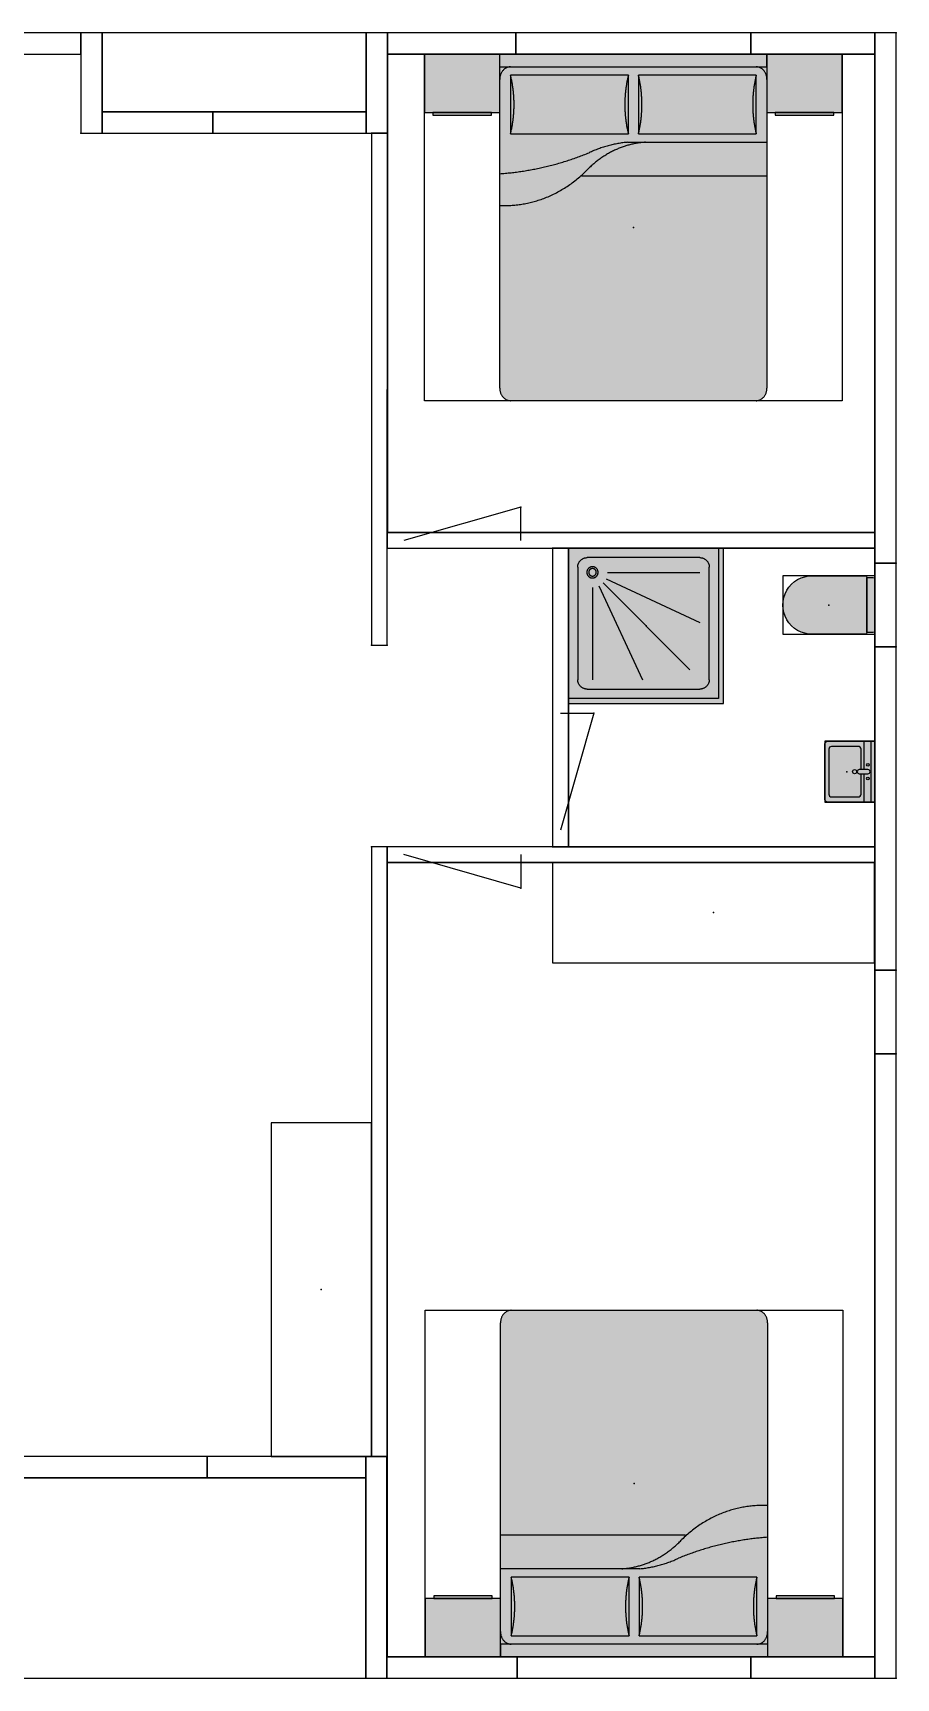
# Model space of a CAD drawing. Header units: millimetres. Extents: x 0 to 11077, y 0 to 9855.
# Drawn here: x 5908 to 11077, y 0 to 9855 of the extents above; entities that cross this region are included whole.
import ezdxf

# ---------------------------------------------------------------- set-up
doc = ezdxf.new("R2010")
doc.units = ezdxf.units.MM
for name, color, linetype, true_color in [('Doors', 96, 'Continuous', 0x007f00), ('Furniture', 37, 'Continuous', 0x75664f), ('FurnitureRefRec', 254, 'Continuous', 0xd5d5d5), ('PT Top Left', 52, 'Continuous', 0xcdcd00), ('PT Top Left Furniture', 211, 'Continuous', 0xff7fff), ('PT Top Right', 96, 'Continuous', 0x007f00), ('PT Top Right Furniture', 200, 'Continuous', 0xbf3fff), ('Walls', 1, 'Continuous', 0xff0000)]:
    doc.layers.add(name, color=color, linetype=linetype, true_color=true_color)
for name, color, linetype in [('Rooms$Bath Room', 7, 'Continuous'), ('Rooms$Bed Room', 7, 'Continuous'), ('Rooms$Living Room', 7, 'Continuous'), ('Rooms$Terrace', 7, 'Continuous'), ('Windows', 7, 'Continuous')]:
    doc.layers.add(name, color=color, linetype=linetype)

# ---------------------------------------------------------------- blocks, each defined once
blk = doc.blocks.new('Bedopstelling Groot')
at = {"layer": 'Furniture', "true_color": 0xffffff}
for points in [[(-800, 1038.1), (-800, 688.1), (-1250, 688.1), (-1250, 1038.1)], [(-800, -962.8), (-800, -964.5), (-799.9, -966.2), (-799.9, -967.9), (-799.7, -969.6), (-799.6, -971.3), (-799.4, -973), (-799.2, -974.8), (-798.9, -976.5), (-798.6, -978.2), (-798.3, -980), (-797.9, -981.8), (-797.5, -983.5), (-797.1, -985.3), (-796.6, -987), (-796.1, -988.8), (-795.5, -990.5), (-794.9, -992.2), (-794.2, -994), (-793.6, -995.7), (-792.8, -997.4), (-792.1, -999.1), (-791.3, -1000.7), (-790.4, -1002.4), (-789.5, -1004), (-788.6, -1005.6), (-787.7, -1007.2), (-786.7, -1008.7), (-785.6, -1010.3), (-784.6, -1011.8), (-783.5, -1013.2), (-782.4, -1014.6), (-781.2, -1016), (-780, -1017.4), (-778.8, -1018.7), (-777.6, -1020), (-776.3, -1021.3), (-775, -1022.5), (-773.7, -1023.6), (-772.3, -1024.7), (-770.9, -1025.8), (-769.6, -1026.9), (-768.2, -1027.8), (-766.7, -1028.8), (-765.3, -1029.7), (-763.9, -1030.5), (-762.4, -1031.3), (-760.9, -1032.1), (-759.5, -1032.8), (-758, -1033.5), (-756.5, -1034.1), (-755, -1034.7), (-753.5, -1035.2), (-752, -1035.7), (-750.5, -1036.1), (-749, -1036.5), (-747.5, -1036.8), (-746, -1037.1), (-744.5, -1037.4), (-743.1, -1037.6), (-741.6, -1037.8), (-740.1, -1037.9), (-738.7, -1038), (-737.3, -1038.1), (-735.8, -1038.1), (735.8, -1038.1), (737.3, -1038.1), (738.7, -1038), (740.1, -1037.9), (741.6, -1037.8), (743.1, -1037.6), (744.5, -1037.4), (746, -1037.1), (747.5, -1036.8), (749, -1036.5), (750.5, -1036.1), (752, -1035.7), (753.5, -1035.2), (755, -1034.7), (756.5, -1034.1), (758, -1033.5), (759.5, -1032.8), (760.9, -1032.1), (762.4, -1031.3), (763.9, -1030.5), (765.3, -1029.7), (766.7, -1028.8), (768.2, -1027.8), (769.6, -1026.9), (770.9, -1025.8), (772.3, -1024.7), (773.7, -1023.6), (775, -1022.5), (776.3, -1021.3), (777.6, -1020), (778.8, -1018.7), (780, -1017.4), (781.2, -1016), (782.4, -1014.6), (783.5, -1013.2), (784.6, -1011.8), (785.6, -1010.3), (786.7, -1008.7), (787.7, -1007.2), (788.6, -1005.6), (789.5, -1004), (790.4, -1002.4), (791.3, -1000.7), (792.1, -999.1), (792.8, -997.4), (793.6, -995.7), (794.2, -994), (794.9, -992.2), (795.5, -990.5), (796.1, -988.8), (796.6, -987), (797.1, -985.3), (797.5, -983.5), (797.9, -981.8), (798.3, -980), (798.6, -978.2), (798.9, -976.5), (799.2, -974.8), (799.4, -973), (799.6, -971.3), (799.7, -969.6), (799.9, -967.9), (799.9, -966.2), (800, -964.5), (800, -962.8), (800, 1038.1), (-800, 1038.1), (-800, 961.9)], [(1250, 1038.1), (1250, 688.1), (800, 688.1), (800, 1038.1)], [(-850, 688.1), (-850, 673.1), (-1200, 673.1), (-1200, 688.1)], [(1200, 688.1), (1200, 673.1), (850, 673.1), (850, 688.1)]]:
    blk.add_hatch(color=7, dxfattribs=at).paths.add_polyline_path(points, flags=0)
at = {"layer": 'Furniture', "color": 37, "true_color": 0x766750}
for p, q in [((-800, 961.9), (-800, 1038.1)), ((800, 1038.1), (-800, 1038.1)), ((800, 961.9), (800, 1038.1)), ((800, 961.9), (-800, 961.9)), ((-735.8, 911.7), (-30, 911.7)), ((-735.8, 560.3), (-735.8, 911.7)), ((-30, 911.7), (-30, 560.3)), ((30, 911.7), (735.8, 911.7)), ((30, 560.3), (30, 911.7)), ((735.8, 911.7), (735.8, 560.3)), ((-800, 886.6), (-800, -962.8)), ((800, -962.8), (800, 886.6)), ((34.2, 510.1), (-800, 510.1)), ((-30, 560.3), (-735.8, 560.3)), ((735.8, 560.3), (30, 560.3)), ((308, 309.3), (-800, 309.3)), ((-735.8, -1038.1), (735.8, -1038.1))]:
    blk.add_line(p, q, dxfattribs=at)
for points in [[(-800, 1038.1), (-800, 688.1), (-1250, 688.1), (-1250, 1038.1)], [(1250, 1038.1), (1250, 688.1), (800, 688.1), (800, 1038.1)], [(-850, 688.1), (-850, 673.1), (-1200, 673.1), (-1200, 688.1)], [(1200, 688.1), (1200, 673.1), (850, 673.1), (850, 688.1)]]:
    blk.add_lwpolyline(points, close=True, dxfattribs=at)
for points, weights in [([(-800, 886.6), (-800, 961.9), (-735.8, 961.9)], [1, 0.707106781186, 1]), ([(-735.8, 911.7), (-692.2, 736), (-735.8, 560.3)], [1, 0.959999998575, 1]), ([(-30, 560.3), (-73.6, 736), (-30, 911.7)], [1, 0.959999998575, 1]), ([(30, 911.7), (73.6, 736), (30, 560.3)], [1, 0.959999998575, 1]), ([(735.8, 560.3), (692.2, 736), (735.8, 911.7)], [1, 0.959999998575, 1]), ([(735.8, 961.9), (800, 961.9), (800, 886.6)], [1, 0.707106781186, 1]), ([(-72.8, 510.1), (133.4, 496.7), (286.7, 334.4)], [1, 0.942933891278, 1]), ([(34.2, 510.1), (153.8, 499.5), (265.3, 447.3)], [1, 0.988393644073, 1]), ([(800, 321.8), (525.2, 340.8), (265.3, 447.3)], [1, 0.990404896115, 1]), ([(800, 132.1), (510.3, 117.7), (286.7, 334.4)], [1, 0.933646644704, 1]), ([(-735.8, -1038.1), (-800, -1038.1), (-800, -962.8)], [1, 0.707106781186, 1]), ([(800, -962.8), (800, -1038.1), (735.8, -1038.1)], [1, 0.707106781187, 1])]:
    blk.add_rational_spline(points, weights, degree=2, dxfattribs=at)
at = {"layer": 'FurnitureRefRec'}
blk.add_lwpolyline([(-1250, -1038.1), (1250, -1038.1), (1250, 1038.1), (-1250, 1038.1)], close=True, dxfattribs=at)
at = {"layer": 'PT Top Left Furniture'}
blk.add_point((-1250, 1038.1), dxfattribs=at)
at = {"layer": 'PT Top Right Furniture'}
blk.add_point((1250, 1038.1), dxfattribs=at)
blk = doc.blocks.new('Wastafel')
at = {"layer": 'Furniture', "true_color": 0xffffff}
blk.add_hatch(color=7, dxfattribs=at).paths.add_polyline_path([(134.7, 182.3), (135.3, 182.2), (135.8, 182.1), (136.4, 182.1), (136.9, 182), (137.5, 181.8), (138, 181.7), (138.5, 181.5), (139.1, 181.4), (139.6, 181.2), (140.1, 180.9), (140.6, 180.7), (141.1, 180.5), (141.6, 180.2), (142.1, 179.9), (142.5, 179.6), (143, 179.3), (143.4, 179), (143.9, 178.7), (144.3, 178.3), (144.7, 177.9), (145.1, 177.5), (145.5, 177.1), (145.9, 176.7), (146.2, 176.3), (146.6, 175.9), (146.9, 175.4), (147.2, 175), (147.5, 174.5), (147.8, 174), (148, 173.5), (148.3, 173), (148.5, 172.5), (148.7, 172), (148.9, 171.5), (149.1, 171), (149.2, 170.5), (149.4, 169.9), (149.5, 169.4), (149.6, 168.8), (149.7, 168.3), (149.8, 167.7), (149.8, 167.2), (149.8, 166.6), (149.8, 166.1), (149.8, -166.1), (149.8, -166.6), (149.8, -167.2), (149.8, -167.7), (149.7, -168.3), (149.6, -168.8), (149.5, -169.4), (149.4, -169.9), (149.2, -170.5), (149.1, -171), (148.9, -171.5), (148.7, -172), (148.5, -172.5), (148.3, -173), (148, -173.5), (147.8, -174), (147.5, -174.5), (147.2, -175), (146.9, -175.4), (146.6, -175.9), (146.2, -176.3), (145.9, -176.7), (145.5, -177.1), (145.1, -177.5), (144.7, -177.9), (144.3, -178.3), (143.9, -178.7), (143.4, -179), (143, -179.3), (142.5, -179.6), (142.1, -179.9), (141.6, -180.2), (141.1, -180.5), (140.6, -180.7), (140.1, -180.9), (139.6, -181.2), (139.1, -181.4), (138.5, -181.5), (138, -181.7), (137.5, -181.8), (136.9, -182), (136.4, -182.1), (135.8, -182.1), (135.3, -182.2), (134.7, -182.3), (-149.9, -182.3), (-149.9, 182.3)], flags=0)
at = {"layer": 'Furniture', "color": 37, "true_color": 0x766750}
for p, q in [((-67.2, 135), (-67.2, 12.1)), ((-56.2, 12.1), (-108.5, 12.1)), ((-108.5, -12.2), (-56.2, -12.2)), ((-67.2, -12.2), (-67.2, -135))]:
    blk.add_line(p, q, dxfattribs=at)
for points in [[(134.7, -182.3), (-149.9, -182.3), (-149.9, 182.3), (134.7, 182.3)], [(-125.5, -182.3), (-125.5, 182.3)], [(-83.4, 12.1), (-83.4, 182.3)], [(110.4, 151.1), (-49.9, 151.1)], [(125.5, -135), (125.5, 135)], [(149.8, 166.1), (149.8, -166.1)], [(-83.4, -182.3), (-83.4, -12.2)], [(-49.9, -151.1), (110.4, -151.1)]]:
    blk.add_lwpolyline(points, dxfattribs=at)
for centre, radius in [((-108.5, 41.3), 8.1), ((-28.3, 0), 12.2), ((-108.5, -41.3), 8.1)]:
    blk.add_circle(centre, radius, dxfattribs=at)
for centre, radius, start, end in [((-51, 135), 16.2, 86.13454, 180), ((109.3, 135), 16.2, 0, 86.13454), ((-108.5, 0), 12.2, 90.00094, 269.99906), ((-56.2, 0), 12.2, 270, 90), ((-51, -135), 16.2, 180, 273.86546), ((109.3, -135), 16.2, 273.86546, 0)]:
    blk.add_arc(centre, radius, start, end, dxfattribs=at)
at = {"layer": 'Furniture', "color": 37, "true_color": 0x766750, "extrusion": (0, 0, -1)}
for centre, start, end in [((-133.7, 166.1), 93.86546, 180), ((-133.7, -166.1), 180, 266.13454)]:
    blk.add_arc(centre, 16.2, start, end, dxfattribs=at)
at = {"layer": 'FurnitureRefRec'}
blk.add_lwpolyline([(-149.9, -182.3), (149.8, -182.3), (149.8, 182.3), (-149.9, 182.3)], close=True, dxfattribs=at)
at = {"layer": 'PT Top Left Furniture'}
blk.add_point((-149.9, -182.3), dxfattribs=at)
at = {"layer": 'PT Top Right Furniture'}
blk.add_point((-149.9, 182.3), dxfattribs=at)
blk = doc.blocks.new('Toilet')
at = {"layer": 'Furniture', "true_color": 0xffffff}
for points in [[(227.8, 165), (227.8, -165), (227.8, -165.3), (227.8, -165.7), (227.8, -166), (227.7, -166.4), (227.7, -166.7), (227.6, -167), (227.5, -167.4), (227.4, -167.7), (227.3, -168), (227.2, -168.3), (227.1, -168.7), (227, -169), (226.8, -169.3), (226.7, -169.6), (226.5, -169.9), (226.4, -170.2), (226.2, -170.5), (226, -170.8), (225.8, -171), (225.6, -171.3), (225.3, -171.6), (225.1, -171.8), (224.9, -172.1), (224.6, -172.3), (224.4, -172.5), (224.1, -172.8), (223.9, -173), (223.6, -173.2), (223.3, -173.4), (223, -173.5), (222.7, -173.7), (222.4, -173.9), (222.1, -174), (221.8, -174.2), (221.5, -174.3), (221.2, -174.4), (220.8, -174.5), (220.5, -174.6), (220.2, -174.7), (219.8, -174.8), (219.5, -174.9), (219.2, -174.9), (218.8, -174.9), (218.5, -175), (218.1, -175), (217.8, -175), (-98.2, -175), (-104.3, -175), (-110.4, -174.8), (-116.5, -174.3), (-122.6, -173.7), (-128.6, -172.8), (-134.6, -171.7), (-140.6, -170.4), (-146.5, -169), (-152.3, -167.3), (-158.1, -165.4), (-163.9, -163.3), (-169.5, -161), (-175.1, -158.5), (-180.5, -155.8), (-185.9, -152.9), (-191.2, -149.9), (-196.4, -146.6), (-201.4, -143.2), (-206.3, -139.6), (-211.1, -135.8), (-215.8, -131.9), (-220.3, -127.8), (-224.7, -123.6), (-228.9, -119.2), (-233, -114.7), (-236.9, -110), (-240.7, -105.2), (-244.3, -100.2), (-247.7, -95.2), (-250.9, -90), (-253.9, -84.7), (-256.8, -79.3), (-259.5, -73.8), (-261.9, -68.3), (-264.2, -62.6), (-266.3, -56.9), (-268.2, -51.1), (-269.9, -45.2), (-271.3, -39.3), (-272.6, -33.3), (-273.7, -27.3), (-274.5, -21.3), (-275.1, -15.2), (-275.6, -9.1), (-275.8, -3), (-275.8, 3), (-275.6, 9.1), (-275.1, 15.2), (-274.5, 21.3), (-273.7, 27.3), (-272.6, 33.3), (-271.3, 39.3), (-269.9, 45.2), (-268.2, 51.1), (-266.3, 56.9), (-264.2, 62.6), (-261.9, 68.3), (-259.5, 73.8), (-256.8, 79.3), (-253.9, 84.7), (-250.9, 90), (-247.7, 95.2), (-244.3, 100.2), (-240.7, 105.2), (-236.9, 110), (-233, 114.7), (-228.9, 119.2), (-224.7, 123.6), (-220.3, 127.8), (-215.8, 131.9), (-211.1, 135.8), (-206.3, 139.6), (-201.4, 143.2), (-196.4, 146.6), (-191.2, 149.9), (-185.9, 152.9), (-180.5, 155.8), (-175.1, 158.5), (-169.5, 161), (-163.9, 163.3), (-158.1, 165.4), (-152.3, 167.3), (-146.5, 169), (-140.6, 170.4), (-134.6, 171.7), (-128.6, 172.8), (-122.6, 173.7), (-116.5, 174.3), (-110.4, 174.8), (-104.3, 175), (-98.2, 175), (217.8, 175), (218.1, 175), (218.5, 175), (218.8, 174.9), (219.2, 174.9), (219.5, 174.9), (219.8, 174.8), (220.2, 174.7), (220.5, 174.6), (220.8, 174.5), (221.2, 174.4), (221.5, 174.3), (221.8, 174.2), (222.1, 174), (222.4, 173.9), (222.7, 173.7), (223, 173.5), (223.3, 173.4), (223.6, 173.2), (223.9, 173), (224.1, 172.8), (224.4, 172.5), (224.6, 172.3), (224.9, 172.1), (225.1, 171.8), (225.3, 171.6), (225.6, 171.3), (225.8, 171), (226, 170.8), (226.2, 170.5), (226.4, 170.2), (226.5, 169.9), (226.7, 169.6), (226.8, 169.3), (227, 169), (227.1, 168.7), (227.2, 168.3), (227.3, 168), (227.4, 167.7), (227.5, 167.4), (227.6, 167), (227.7, 166.7), (227.7, 166.4), (227.8, 166), (227.8, 165.7), (227.8, 165.3)], [(227.8, 165), (265.8, 165), (266.1, 165), (266.5, 165), (266.8, 164.9), (267.2, 164.9), (267.5, 164.9), (267.8, 164.8), (268.2, 164.7), (268.5, 164.6), (268.8, 164.5), (269.2, 164.4), (269.5, 164.3), (269.8, 164.2), (270.1, 164), (270.4, 163.9), (270.7, 163.7), (271, 163.5), (271.3, 163.4), (271.6, 163.2), (271.9, 163), (272.1, 162.8), (272.4, 162.5), (272.6, 162.3), (272.9, 162.1), (273.1, 161.8), (273.3, 161.6), (273.6, 161.3), (273.8, 161), (274, 160.8), (274.2, 160.5), (274.4, 160.2), (274.5, 159.9), (274.7, 159.6), (274.8, 159.3), (275, 159), (275.1, 158.7), (275.2, 158.3), (275.3, 158), (275.4, 157.7), (275.5, 157.4), (275.6, 157), (275.7, 156.7), (275.7, 156.4), (275.8, 156), (275.8, 155.7), (275.8, 155.3), (275.8, 155), (275.8, -155), (275.8, -155.3), (275.8, -155.7), (275.8, -156), (275.7, -156.4), (275.7, -156.7), (275.6, -157), (275.5, -157.4), (275.4, -157.7), (275.3, -158), (275.2, -158.3), (275.1, -158.7), (275, -159), (274.8, -159.3), (274.7, -159.6), (274.5, -159.9), (274.4, -160.2), (274.2, -160.5), (274, -160.8), (273.8, -161), (273.6, -161.3), (273.3, -161.6), (273.1, -161.8), (272.9, -162.1), (272.6, -162.3), (272.4, -162.5), (272.1, -162.8), (271.9, -163), (271.6, -163.2), (271.3, -163.4), (271, -163.5), (270.7, -163.7), (270.4, -163.9), (270.1, -164), (269.8, -164.2), (269.5, -164.3), (269.2, -164.4), (268.8, -164.5), (268.5, -164.6), (268.2, -164.7), (267.8, -164.8), (267.5, -164.9), (267.2, -164.9), (266.8, -164.9), (266.5, -165), (266.1, -165), (265.8, -165), (227.8, -165)]]:
    blk.add_hatch(color=7, dxfattribs=at).paths.add_polyline_path(points, flags=0)
at = {"layer": 'Furniture', "color": 37, "true_color": 0x766750}
for p, q in [((-98.2, 175), (217.8, 175)), ((227.8, 165), (265.8, 165)), ((227.8, -165), (227.8, 165)), ((227.8, 165), (227.8, -165)), ((275.8, 155), (275.8, -155)), ((217.8, -175), (-98.2, -175)), ((265.8, -165), (227.8, -165))]:
    blk.add_line(p, q, dxfattribs=at)
at = {"layer": 'Furniture', "color": 37, "true_color": 0x766750, "extrusion": (0, 0, -1)}
for centre, radius, start, end in [((100.8, 0), 175, 269.15835, 90.84165), ((-217.8, 165), 10, 90, 180), ((-265.8, 155), 10, 90, 180), ((-217.8, -165), 10, 180, 270), ((-265.8, -155), 10, 180, 270)]:
    blk.add_arc(centre, radius, start, end, dxfattribs=at)
at = {"layer": 'FurnitureRefRec'}
blk.add_lwpolyline([(-275.8, -175), (275.8, -175), (275.8, 175), (-275.8, 175)], close=True, dxfattribs=at)
at = {"layer": 'PT Top Left Furniture'}
blk.add_point((275.8, 175), dxfattribs=at)
at = {"layer": 'PT Top Right Furniture'}
blk.add_point((275.8, -175), dxfattribs=at)
blk = doc.blocks.new('Douche')
at = {"layer": 'Furniture', "true_color": 0xffffff}
blk.add_hatch(color=7, dxfattribs=at).paths.add_polyline_path([(-465, 465), (-465, -465), (465, -465), (465, 465)], flags=0)
at = {"layer": 'Furniture', "color": 37, "true_color": 0x766750}
for p, q in [((-465, -465), (-465, 435)), ((-465, 435), (435, 435)), ((435, 435), (435, -465)), ((-408.8, 322.5), (-408.8, -352.5)), ((322.5, 378.7), (-352.5, 378.7)), ((-320.7, -230.7), (-320.7, 322.5)), ((-282.6, -239.1), (-20.8, 322.5)), ((378.7, -352.5), (378.7, 322.5)), ((-257, -257), (263.4, 263.4)), ((-239.1, -282.6), (322.5, -20.8)), ((-230.7, -320.7), (322.5, -320.7)), ((-465, -465), (435, -465)), ((-352.5, -408.8), (322.5, -408.8))]:
    blk.add_line(p, q, dxfattribs=at)
for points in [[(465, 465), (-465, 465)], [(465, -465), (465, 465)]]:
    blk.add_lwpolyline(points, dxfattribs=at)
for points, weights in [([(-408.8, 322.5), (-408.8, 378.7), (-352.5, 378.7)], [1, 0.707106781187, 1]), ([(322.5, 378.7), (378.7, 378.7), (378.7, 322.5)], [1, 0.707106780956, 1]), ([(-352.5, -408.8), (-408.8, -408.8), (-408.8, -352.5)], [1, 0.707106781187, 1]), ([(378.7, -352.5), (378.7, -408.8), (322.5, -408.8)], [1, 0.707106781187, 1])]:
    blk.add_rational_spline(points, weights, degree=2, dxfattribs=at)
for points, knots in [([(-320.7, -286.9), (-286.9, -286.9), (-286.9, -320.7), (-286.9, -354.4), (-320.7, -354.4), (-354.4, -354.4), (-354.4, -320.7), (-354.4, -286.9), (-320.7, -286.9)], [0, 0, 0, 0.0530144, 0.0530144, 0.1060288, 0.1060288, 0.1590431, 0.1590431, 0.2120575, 0.2120575, 0.2120575]), ([(-320.7, -298.2), (-298.2, -298.2), (-298.2, -320.7), (-298.2, -343.2), (-320.7, -343.2), (-343.2, -343.2), (-343.2, -320.7), (-343.2, -298.2), (-320.7, -298.2)], [0, 0, 0, 0.0353429, 0.0353429, 0.0706858, 0.0706858, 0.1060288, 0.1060288, 0.1413717, 0.1413717, 0.1413717])]:
    blk.add_rational_spline(points, [1, 0.707106781187, 1, 0.707106781187, 1, 0.707106781187, 1, 0.707106781187, 1], degree=2, knots=knots, dxfattribs=at)
at = {"layer": 'FurnitureRefRec'}
blk.add_lwpolyline([(-465, -465), (465, -465), (465, 465), (-465, 465)], close=True, dxfattribs=at)
at = {"layer": 'PT Top Left Furniture'}
blk.add_point((-465, -465), dxfattribs=at)
at = {"layer": 'PT Top Right Furniture'}
blk.add_point((-465, 465), dxfattribs=at)

msp = doc.modelspace()

# ---------------------------------------------------------------- linework, layer by layer
at = {"layer": 'Doors'}
for points in [[(8829.4, 6815), (8829.4, 7015), (8129.4, 6815)], [(9067, 5779.5), (9267, 5779.5), (9067, 5079.5)], [(8829.4, 4932.5), (8829.4, 4732.5), (8129.4, 4932.5)]]:
    msp.add_lwpolyline(points, dxfattribs=at)
at = {"layer": 'Furniture'}
for points in [[(10948.2, 4885.5), (9020, 4885.5), (9020, 4285.5), (10948.2, 4285.5)], [(7334.5, 3327), (7334.5, 1327), (7934.5, 1327), (7934.5, 3327)]]:
    msp.add_lwpolyline(points, close=True, dxfattribs=at)
at = {"layer": 'PT Top Left'}
for p in [(6195.5, 9855), (6322.5, 9855), (6195.5, 9728), (6322.5, 9382), (6195.5, 9255), (6322.5, 9255)]:
    msp.add_point(p, dxfattribs=at)
at = {"layer": 'PT Top Right'}
for p in [(7903.1, 9855), (8030.1, 9855), (8799, 9855), (10207.5, 9855), (10949.5, 9855), (11076.5, 9855), (8030.1, 9728), (8799, 9728), (10207.5, 9728), (10949.5, 9728), (6985, 9382), (7903.1, 9382), (6985, 9255), (7903.1, 9255), (7936.1, 9255), (8030.1, 9255), (9503.3, 8689.9), (8829.4, 7015), (8030.1, 6862), (10949.5, 6862), (8030.1, 6768), (9020, 6768), (9114, 6768), (10949.5, 6768), (10949.5, 6678), (11076.5, 6678), (10673.7, 6428), (9579, 6303), (7935.3, 6188), (8029.3, 6188), (10949.5, 6178), (11076.5, 6178), (9267, 5779.5), (10782.4, 5429.5), (7935.4, 4979.5), (8029.4, 4979.5), (9020, 4979.5), (9114, 4979.5), (10949.5, 4979.5), (8029.4, 4885.5), (10948.2, 4885.5), (8829.4, 4732.5), (9984.1, 4585.5), (10949.5, 4240), (11076.5, 4240), (10949.5, 3740), (11076.5, 3740), (7634.5, 2327), (6950.5, 1327), (7900.5, 1327), (7934.5, 1327), (8028.5, 1327), (6950.5, 1200), (7900.5, 1200), (9507.5, 1165.1), (8029.4, 127), (8807.5, 127), (10207.5, 127), (10949.5, 127), (7900.5, 0), (8027.5, 0), (8807.5, 0), (10949.5, 0), (11076.5, 0), (10207.5, 0)]:
    msp.add_point(p, dxfattribs=at)
at = {"layer": 'Rooms$Bath Room'}
msp.add_lwpolyline([(9114, 4979.5), (10949.5, 4979.5), (10949.5, 6768), (9114, 6768)], close=True, dxfattribs=at)
at = {"layer": 'Rooms$Bed Room'}
for points in [[(8030.1, 6862), (10949.5, 6862), (10949.5, 9728), (8030.1, 9728)], [(8029.4, 127), (10949.5, 127), (10949.5, 4885.5), (8029.4, 4885.5)]]:
    msp.add_lwpolyline(points, close=True, dxfattribs=at)
at = {"layer": 'Rooms$Living Room'}
msp.add_lwpolyline([(127, 6862), (127, 9728), (6195.5, 9728), (6195.5, 9255), (7936.1, 9255), (7935.3, 6188), (8029.3, 6188), (8029.4, 6768), (9020, 6768), (9020, 4979.5), (7935.4, 4979.5), (7934.5, 1327), (3142.5, 1328.2), (3142.5, 6862)], close=True, dxfattribs=at)
at = {"layer": 'Rooms$Terrace'}
for points in [[(6322.5, 9382), (7903.1, 9382), (7903.1, 9855), (6322.5, 9855)], [(3175.5, 0), (7900.5, 0), (7900.5, 1200), (3175.5, 1200)]]:
    msp.add_lwpolyline(points, close=True, dxfattribs=at)
at = {"layer": 'Walls'}
for points in [[(8030.1, 9255), (7936.1, 9255), (7935.3, 6188), (8029.3, 6188)], [(10949.5, 6768), (10949.5, 6862), (8029.4, 6862), (8029.4, 6768)], [(9114, 6768), (9020, 6768), (9020, 4979.5), (9114, 4979.5)], [(8029.4, 4979.5), (7935.4, 4979.5), (7934.5, 1327), (8028.5, 1327)], [(10949.5, 4885.5), (10949.5, 4979.5), (8029.4, 4979.5), (8029.4, 4885.5)]]:
    msp.add_lwpolyline(points, close=True, dxfattribs=at)
for points in [[(6195.5, 9855), (5013.2, 9855)], [(6322.5, 9855), (6195.5, 9855)], [(6195.5, 9855), (6195.5, 9255)], [(6195.5, 9728), (6195.5, 9855)], [(6322.5, 9255), (6322.5, 9855)], [(8030.1, 9855), (7903.1, 9855)], [(7903.1, 9855), (7903.1, 9255)], [(8799, 9855), (8030.1, 9855)], [(8030.1, 9855), (8030.1, 9728)], [(8030.1, 9255), (8030.1, 9855)], [(8799, 9728), (8799, 9855)], [(10949.5, 9855), (10207.5, 9855)], [(10207.5, 9855), (10207.5, 9728)], [(11076.5, 9855), (10949.5, 9855)], [(10949.5, 9855), (10949.5, 6678)], [(10949.5, 9728), (10949.5, 9855)], [(11076.5, 6678), (11076.5, 9855)], [(5013.2, 9728), (6195.5, 9728)], [(8030.1, 9728), (8799, 9728)], [(10207.5, 9728), (10949.5, 9728)], [(6985, 9382), (6322.5, 9382)], [(6322.5, 9382), (6322.5, 9255)], [(6985, 9255), (6985, 9382)], [(6195.5, 9255), (6322.5, 9255)], [(6322.5, 9255), (6985, 9255)], [(7903.1, 9255), (8030.1, 9255)], [(10949.5, 6678), (11076.5, 6678)], [(11076.5, 6178), (10949.5, 6178)], [(10949.5, 6178), (10949.5, 4240)], [(11076.5, 4240), (11076.5, 6178)], [(10949.5, 4240), (11076.5, 4240)], [(11076.5, 3740), (10949.5, 3740)], [(10949.5, 3740), (10949.5, 0)], [(11076.5, 0), (11076.5, 3740)], [(7900.5, 1327), (6950.5, 1327)], [(6950.5, 1327), (6950.5, 1200)], [(7900.5, 1200), (7900.5, 1327)], [(8027.5, 1327), (7900.5, 1327)], [(7900.5, 1327), (7900.5, 0)], [(8027.5, 0), (8027.5, 1327)], [(6950.5, 1200), (7900.5, 1200)], [(8807.5, 127), (8027.5, 127)], [(8027.5, 127), (8027.5, 0)], [(8807.5, 0), (8807.5, 127)], [(10949.5, 127), (10207.5, 127)], [(10207.5, 127), (10207.5, 0)], [(10949.5, 0), (10949.5, 127)], [(7900.5, 0), (8027.5, 0)], [(8027.5, 0), (8807.5, 0)], [(10207.5, 0), (10949.5, 0)], [(10949.5, 0), (11076.5, 0)]]:
    msp.add_open_spline(points, degree=1, dxfattribs=at)
at = {"layer": 'Windows'}
for points in [[(10207.5, 9728), (10207.5, 9855), (8799, 9855), (8799, 9728)], [(7903.1, 9255), (7903.1, 9382), (6985, 9382), (6985, 9255)], [(10949.5, 6178), (11076.5, 6178), (11076.5, 6678), (10949.5, 6678)], [(10949.5, 3740), (11076.5, 3740), (11076.5, 4240), (10949.5, 4240)], [(6950.5, 1200), (6950.5, 1327), (4125.5, 1327), (4125.5, 1200)], [(10207.5, 0), (10207.5, 127), (8807.5, 127), (8807.5, 0)]]:
    msp.add_lwpolyline(points, close=True, dxfattribs=at)

# ---------------------------------------------------------------- block references
at = {"layer": 'Furniture', "xscale": -1}
for p, rotation in [((9503.3, 8689.9), 359.9999999999999), ((9507.5, 1165.1), 180)]:
    msp.add_blockref('Bedopstelling Groot', p, dxfattribs=dict(at, rotation=rotation))
at = {"layer": 'Furniture'}
for name, p, rotation in [('Douche', (9579, 6303), 270.0000000000002), ('Wastafel', (10799.7, 5429.5), 180)]:
    msp.add_blockref(name, p, dxfattribs=dict(at, rotation=rotation))
msp.add_blockref('Toilet', (10673.7, 6428), dxfattribs=at)

doc.saveas('drawing.dxf')
